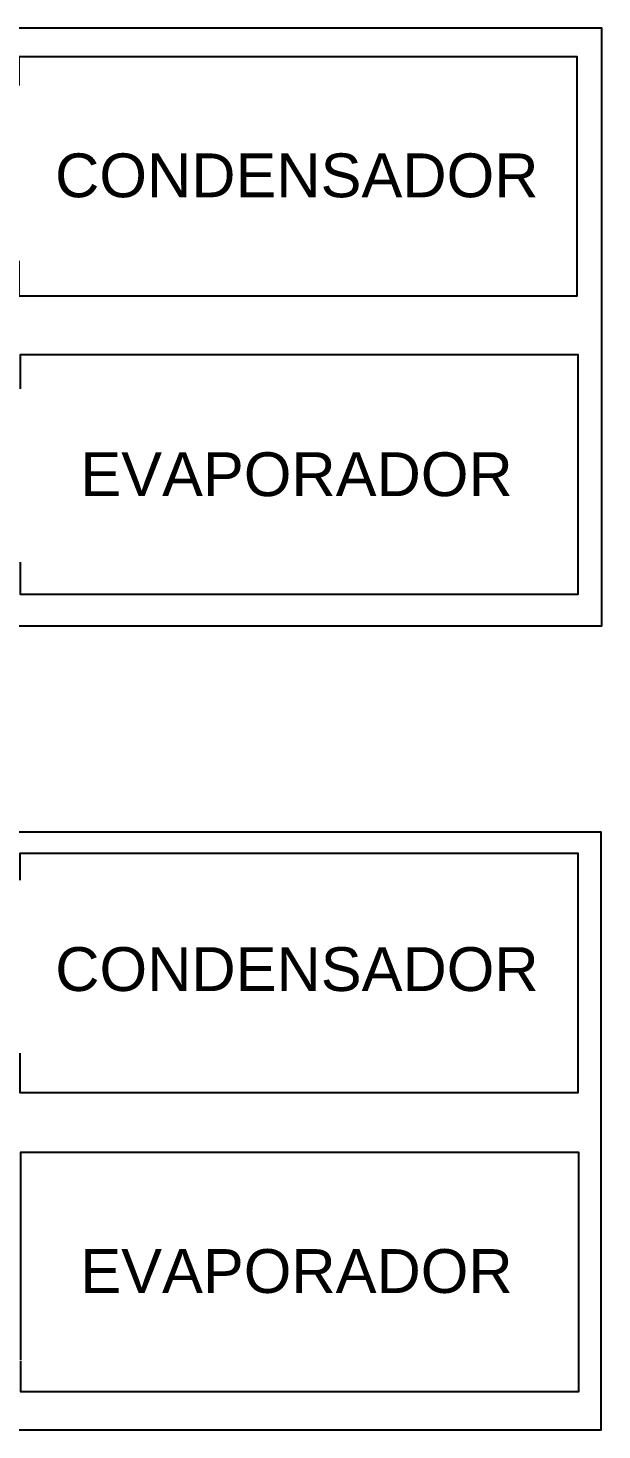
# Model space of a CAD drawing. Header units: millimetres. Extents: x -3738 to 3262, y -2165 to 2136.
# Drawn here: x 845 to 1133, y -772 to -68 of the extents above; entities that cross this region are included whole.
import ezdxf

# ---------------------------------------------------------------- set-up
doc = ezdxf.new("R2010")
doc.units = ezdxf.units.MM
doc.styles.get("Standard").update_dxf_attribs({"font": 'arial.ttf'})

msp = doc.modelspace()

# ---------------------------------------------------------------- linework, layer by layer
for points in [[(832.6, -336.12), (832.6, -368.09), (1132.6, -368.09), (1132.6, -68.09), (832.6, -68.09), (832.6, -96.92)], [(840.14, -185.01), (840.14, -202.53), (1120.14, -202.53), (1120.14, -82.53), (840.14, -82.53), (840.14, -96.92)], [(840.73, -336.12), (840.73, -352.18), (1120.73, -352.18), (1120.73, -232.18), (840.73, -232.18), (840.73, -249.21)], [(832.29, -737.15), (832.29, -771.68), (1132.29, -771.68), (1132.29, -471.68), (832.29, -471.68), (832.29, -495.68)], [(840.68, -582.59), (840.68, -602.37), (1120.68, -602.37), (1120.68, -482.37), (840.68, -482.37), (840.68, -495.68)], [(841.05, -737.15), (841.05, -752.36), (1121.05, -752.36), (1121.05, -632.36), (841.05, -632.36), (841.05, -736.66)]]:
    msp.add_lwpolyline(points)

# ---------------------------------------------------------------- texts
at = {"char_height": 22, "attachment_point": 4}
for s, width, heights, insert in [('\\pxqc;CONDENSADOR', 277.6378, [115.68], (840.73, -142.18)), ('\\pxqc;EVAPORADOR', 277.3859, [115.58], (840.73, -292.18)), ('\\pxqc;CONDENSADOR', 277.6378, [115.68], (840.81, -540.54)), ('\\pxqc;EVAPORADOR', 277.3859, [115.58], (840.71, -692.08))]:
    msp.add_mtext_dynamic_manual_height_columns(s, width=width, gutter_width=12.5, heights=heights, dxfattribs=dict(at, insert=insert))

doc.saveas('drawing.dxf')
